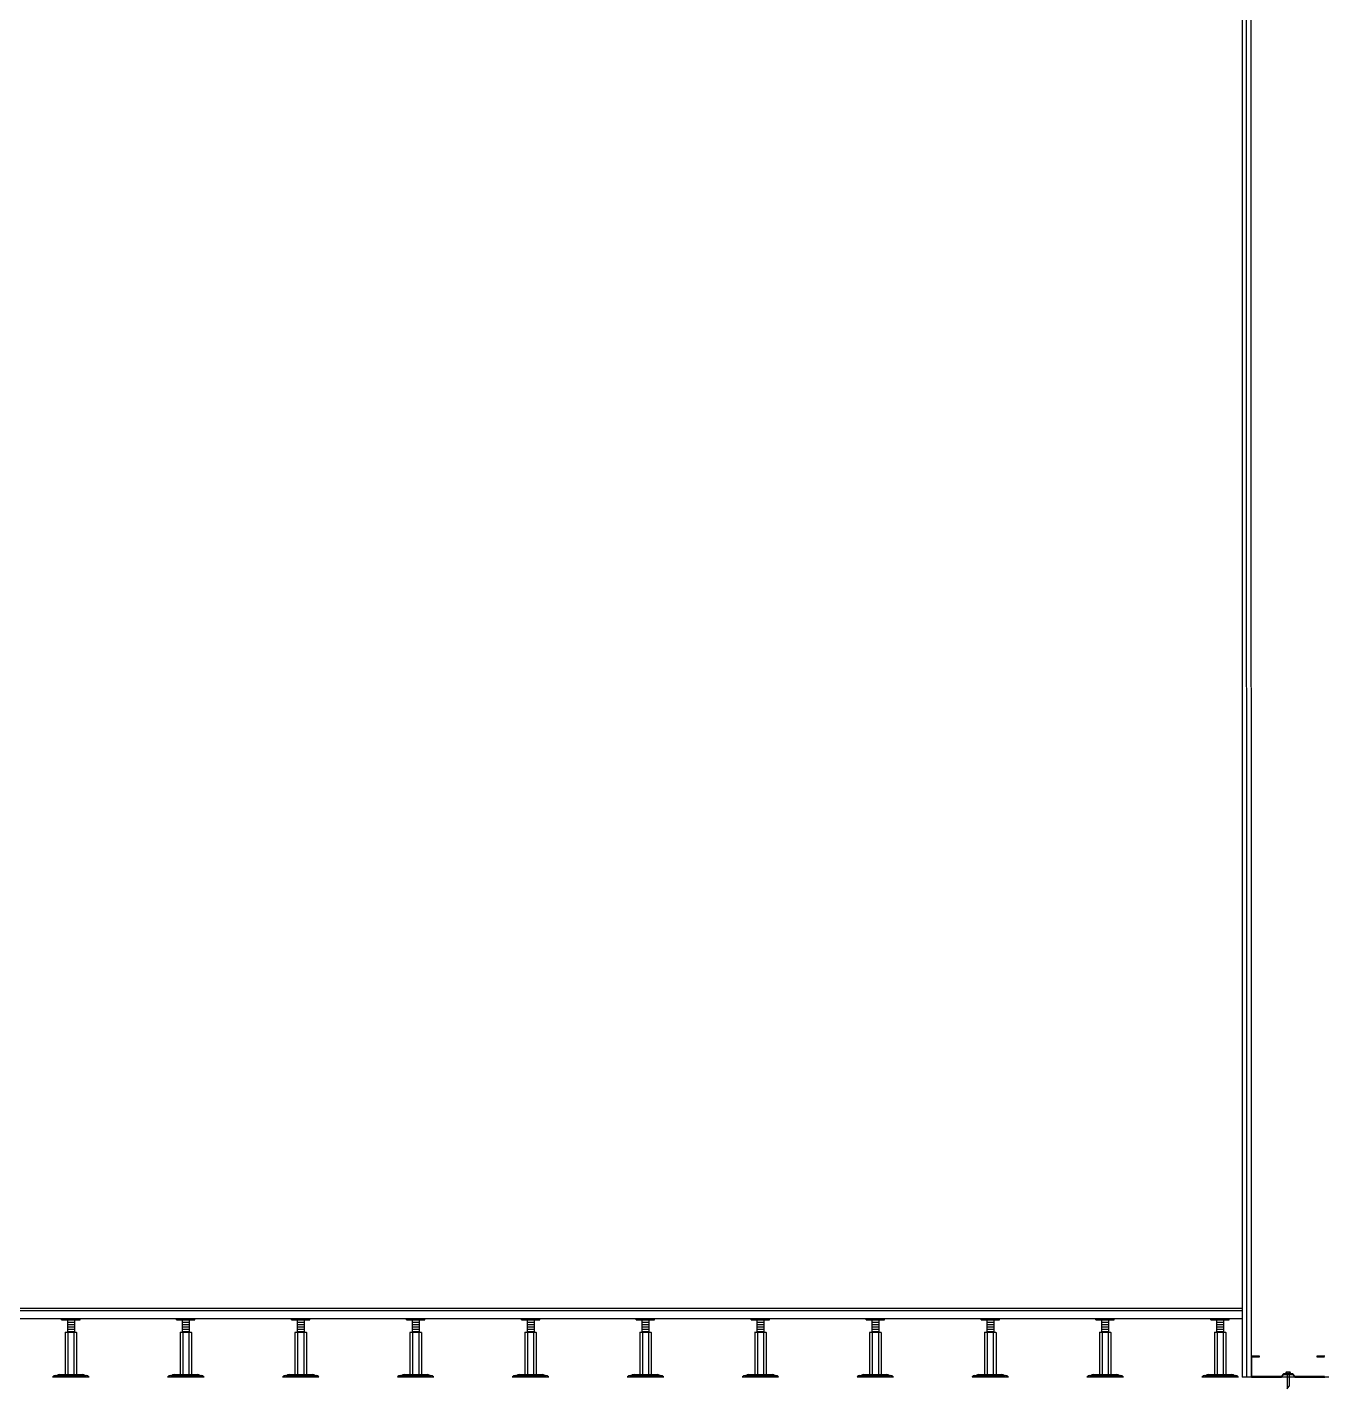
# Model space of a CAD drawing. Header units: millimetres. Extents: x 19868 to 801382, y -4805 to 85279.
# Drawn here: x 78495 to 81311, y 42103 to 45066 of the extents above; entities that cross this region are included whole.
import ezdxf

# ---------------------------------------------------------------- set-up
doc = ezdxf.new("R2010")
doc.units = ezdxf.units.MM
doc.header["$LTSCALE"] = 250
for name, color, linetype in [('8입면선', 8, 'Continuous'), ('A-ELE-4', 4, 'Continuous'), ('A-ELE-8', 8, 'Continuous'), ('A-WALL-D', 7, 'Continuous'), ('GAGAM-DT', 7, 'Continuous'), ('GES', 7, 'Continuous'), ('입면', 7, 'Continuous')]:
    doc.layers.add(name, color=color, linetype=linetype)

# ---------------------------------------------------------------- blocks, each defined once
blk = doc.blocks.new('A$C7fa20b73')
at = {"layer": '8입면선', "color": 8}
blk.add_line((10, 0), (9.4, 5790), dxfattribs=at)
at = {"layer": 'A-WALL-D'}
for p, q in [((-0.6, 5790), (0, 0)), ((20, 0), (19.4, 5790)), ((200, 0), (0, 0))]:
    blk.add_line(p, q, dxfattribs=at)
at = {"layer": 'GAGAM-DT', "color": 8}
for p, q in [((95.2, 5.8), (95.2, 9.3)), ((105.1, 5.8), (95.2, 5.8)), ((103.6, 10.8), (96.7, 10.8)), ((97.6, 5.8), (97.6, 10.8)), ((97.6, 5.8), (97.6, -25.6)), ((102.6, 5.8), (102.6, 10.8)), ((102.6, 5.8), (102.6, -20.1)), ((105.1, 5.8), (105.1, 9.3)), ((97.6, -25.6), (102.6, -20.1))]:
    blk.add_line(p, q, dxfattribs=at)
for centre, start, end in [((96.7, 9.3), 90, 180), ((103.6, 9.3), 0, 90)]:
    blk.add_arc(centre, 1.51, start, end, dxfattribs=at)
at = {"layer": '입면', "color": 6}
for p, q in [((37.8, 45), (20, 45)), ((20, 45), (20, 0)), ((21.2, 1.2), (21.2, 43.8)), ((21.2, 43.8), (37.8, 43.8)), ((37.8, 43.8), (37.8, 45)), ((180, 45), (162.2, 45)), ((162.2, 45), (162.2, 43.8)), ((162.2, 43.8), (178.8, 43.8)), ((20, 0), (85.3, 0)), ((84.8, 1.2), (21.2, 1.2)), ((89.8, 7), (84.8, 1.2)), ((85.3, 0), (90.3, 5.8)), ((110.2, 7), (89.8, 7)), ((90.3, 5.8), (109.7, 5.8)), ((109.7, 5.8), (114.7, 0)), ((115.2, 1.2), (110.2, 7)), ((114.7, 0), (180, 0)), ((178.8, 1.2), (115.2, 1.2))]:
    blk.add_line(p, q, dxfattribs=at)
blk = doc.blocks.new('*U134')
at = {"layer": 'A-ELE-4'}
blk.add_line((-11, 0), (9089, 0), dxfattribs=at)
at = {"layer": 'A-ELE-8'}
for p, q in [((9089, 0), (9089, -23)), ((-11, -5), (9089, -5)), ((-11, -23), (9089, -23))]:
    blk.add_line(p, q, dxfattribs=at)
blk = doc.blocks.new('*U135')
at = {"layer": 'GES', "color": 8}
for p, q in [((45595, 2017, 0), (45595, 2019.5, 0)), ((45595, 2019.5, 0), (45635, 2019.5, 0)), ((45595, 2017, 0), (45635, 2017, 0)), ((45607.4, 2017, 0), (45607.4, 2007.2, 0)), ((45622.6, 2017, 0), (45622.6, 2007.2, 0)), ((45635, 2017, 0), (45635, 2019.5, 0)), ((45845, 2017, 0), (45845, 2019.5, 0)), ((45845, 2019.5, 0), (45885, 2019.5, 0)), ((45845, 2017, 0), (45885, 2017, 0)), ((45857.4, 2017, 0), (45857.4, 2007.2, 0)), ((45872.6, 2017, 0), (45872.6, 2007.2, 0)), ((45885, 2017, 0), (45885, 2019.5, 0)), ((46095, 2017, 0), (46095, 2019.5, 0)), ((46095, 2019.5, 0), (46135, 2019.5, 0)), ((46095, 2017, 0), (46135, 2017, 0)), ((46107.4, 2017, 0), (46107.4, 2007.2, 0)), ((46122.6, 2017, 0), (46122.6, 2007.2, 0)), ((46135, 2017, 0), (46135, 2019.5, 0)), ((46345, 2017, 0), (46345, 2019.5, 0)), ((46345, 2019.5, 0), (46385, 2019.5, 0)), ((46345, 2017, 0), (46385, 2017, 0)), ((46357.4, 2017, 0), (46357.4, 2007.2, 0)), ((46372.6, 2017, 0), (46372.6, 2007.2, 0)), ((46385, 2017, 0), (46385, 2019.5, 0)), ((46595, 2017, 0), (46595, 2019.5, 0)), ((46595, 2019.5, 0), (46635, 2019.5, 0)), ((46595, 2017, 0), (46635, 2017, 0)), ((46607.4, 2017, 0), (46607.4, 2007.2, 0)), ((46622.6, 2017, 0), (46622.6, 2007.2, 0)), ((46635, 2017, 0), (46635, 2019.5, 0)), ((46845, 2017, 0), (46845, 2019.5, 0)), ((46845, 2019.5, 0), (46885, 2019.5, 0)), ((46845, 2017, 0), (46885, 2017, 0)), ((46857.4, 2017, 0), (46857.4, 2007.2, 0)), ((46872.6, 2017, 0), (46872.6, 2007.2, 0)), ((46885, 2017, 0), (46885, 2019.5, 0)), ((47095, 2017, 0), (47095, 2019.5, 0)), ((47095, 2019.5, 0), (47135, 2019.5, 0)), ((47095, 2017, 0), (47135, 2017, 0)), ((47107.4, 2017, 0), (47107.4, 2007.2, 0)), ((47122.6, 2017, 0), (47122.6, 2007.2, 0)), ((47135, 2017, 0), (47135, 2019.5, 0)), ((47345, 2017, 0), (47345, 2019.5, 0)), ((47345, 2019.5, 0), (47385, 2019.5, 0)), ((47345, 2017, 0), (47385, 2017, 0)), ((47357.4, 2017, 0), (47357.4, 2007.2, 0)), ((47372.6, 2017, 0), (47372.6, 2007.2, 0)), ((47385, 2017, 0), (47385, 2019.5, 0)), ((47595, 2017, 0), (47595, 2019.5, 0)), ((47595, 2019.5, 0), (47635, 2019.5, 0)), ((47595, 2017, 0), (47635, 2017, 0)), ((47607.4, 2017, 0), (47607.4, 2007.2, 0)), ((47622.6, 2017, 0), (47622.6, 2007.2, 0)), ((47635, 2017, 0), (47635, 2019.5, 0)), ((47845, 2017, 0), (47845, 2019.5, 0)), ((47845, 2019.5, 0), (47885, 2019.5, 0)), ((47845, 2017, 0), (47885, 2017, 0)), ((47857.4, 2017, 0), (47857.4, 2007.2, 0)), ((47872.6, 2017, 0), (47872.6, 2007.2, 0)), ((47885, 2017, 0), (47885, 2019.5, 0)), ((48095, 2017, 0), (48095, 2019.5, 0)), ((48095, 2019.5, 0), (48135, 2019.5, 0)), ((48095, 2017, 0), (48135, 2017, 0)), ((48107.4, 2017, 0), (48107.4, 2007.2, 0)), ((48122.6, 2017, 0), (48122.6, 2007.2, 0)), ((48135, 2017, 0), (48135, 2019.5, 0)), ((45602.6, 1988.9, 0), (45602.6, 1898, 0)), ((45603.4, 1989.7, 0), (45607.6, 1989.7, 0)), ((45607.4, 2013.6, 0), (45607.4, 1989.7, 0)), ((45607.4, 2011.6, 0), (45622.6, 2011.6, 0)), ((45607.4, 2011.6, 0), (45622.6, 2011.6, 0)), ((45607.4, 2006.6, 0), (45622.6, 2006.6, 0)), ((45607.4, 2006.6, 0), (45622.6, 2006.6, 0)), ((45607.4, 2001.6, 0), (45622.6, 2001.6, 0)), ((45607.4, 2001.6, 0), (45622.6, 2001.6, 0)), ((45607.4, 1996.6, 0), (45622.6, 1996.6, 0)), ((45607.4, 1996.6, 0), (45622.6, 1996.6, 0)), ((45607.4, 1991.6, 0), (45622.6, 1991.6, 0)), ((45607.4, 1991.6, 0), (45622.6, 1991.6, 0)), ((45607.6, 1989.7, 0), (45622.6, 1989.7, 0)), ((45608.4, 1988.9, 0), (45608.4, 1898, 0)), ((45609.2, 1989.7, 0), (45620.9, 1989.7, 0)), ((45621.7, 1988.9, 0), (45621.7, 1898, 0)), ((45622.6, 2013.6, 0), (45622.6, 1989.7, 0)), ((45622.6, 1989.7, 0), (45626.7, 1989.7, 0)), ((45627.6, 1988.9, 0), (45627.6, 1898, 0)), ((45852.6, 1988.9, 0), (45852.6, 1898, 0)), ((45853.4, 1989.7, 0), (45857.6, 1989.7, 0)), ((45857.4, 2013.6, 0), (45857.4, 1989.7, 0)), ((45857.4, 2011.6, 0), (45872.6, 2011.6, 0)), ((45857.4, 2011.6, 0), (45872.6, 2011.6, 0)), ((45857.4, 2006.6, 0), (45872.6, 2006.6, 0)), ((45857.4, 2006.6, 0), (45872.6, 2006.6, 0)), ((45857.4, 2001.6, 0), (45872.6, 2001.6, 0)), ((45857.4, 2001.6, 0), (45872.6, 2001.6, 0)), ((45857.4, 1996.6, 0), (45872.6, 1996.6, 0)), ((45857.4, 1996.6, 0), (45872.6, 1996.6, 0)), ((45857.4, 1991.6, 0), (45872.6, 1991.6, 0)), ((45857.4, 1991.6, 0), (45872.6, 1991.6, 0)), ((45857.6, 1989.7, 0), (45872.6, 1989.7, 0)), ((45858.4, 1988.9, 0), (45858.4, 1898, 0)), ((45859.2, 1989.7, 0), (45870.9, 1989.7, 0)), ((45871.7, 1988.9, 0), (45871.7, 1898, 0)), ((45872.6, 2013.6, 0), (45872.6, 1989.7, 0)), ((45872.6, 1989.7, 0), (45876.7, 1989.7, 0)), ((45877.6, 1988.9, 0), (45877.6, 1898, 0)), ((46102.6, 1988.9, 0), (46102.6, 1898, 0)), ((46103.4, 1989.7, 0), (46107.6, 1989.7, 0)), ((46107.4, 2013.6, 0), (46107.4, 1989.7, 0)), ((46107.4, 2011.6, 0), (46122.6, 2011.6, 0)), ((46107.4, 2011.6, 0), (46122.6, 2011.6, 0)), ((46107.4, 2006.6, 0), (46122.6, 2006.6, 0)), ((46107.4, 2006.6, 0), (46122.6, 2006.6, 0)), ((46107.4, 2001.6, 0), (46122.6, 2001.6, 0)), ((46107.4, 2001.6, 0), (46122.6, 2001.6, 0)), ((46107.4, 1996.6, 0), (46122.6, 1996.6, 0)), ((46107.4, 1996.6, 0), (46122.6, 1996.6, 0)), ((46107.4, 1991.6, 0), (46122.6, 1991.6, 0)), ((46107.4, 1991.6, 0), (46122.6, 1991.6, 0)), ((46107.6, 1989.7, 0), (46122.6, 1989.7, 0)), ((46108.4, 1988.9, 0), (46108.4, 1898, 0)), ((46109.2, 1989.7, 0), (46120.9, 1989.7, 0)), ((46121.7, 1988.9, 0), (46121.7, 1898, 0)), ((46122.6, 2013.6, 0), (46122.6, 1989.7, 0)), ((46122.6, 1989.7, 0), (46126.7, 1989.7, 0)), ((46127.6, 1988.9, 0), (46127.6, 1898, 0)), ((46352.6, 1988.9, 0), (46352.6, 1898, 0)), ((46353.4, 1989.7, 0), (46357.6, 1989.7, 0)), ((46357.4, 2013.6, 0), (46357.4, 1989.7, 0)), ((46357.4, 2011.6, 0), (46372.6, 2011.6, 0)), ((46357.4, 2011.6, 0), (46372.6, 2011.6, 0)), ((46357.4, 2006.6, 0), (46372.6, 2006.6, 0)), ((46357.4, 2006.6, 0), (46372.6, 2006.6, 0)), ((46357.4, 2001.6, 0), (46372.6, 2001.6, 0)), ((46357.4, 2001.6, 0), (46372.6, 2001.6, 0)), ((46357.4, 1996.6, 0), (46372.6, 1996.6, 0)), ((46357.4, 1996.6, 0), (46372.6, 1996.6, 0)), ((46357.4, 1991.6, 0), (46372.6, 1991.6, 0)), ((46357.4, 1991.6, 0), (46372.6, 1991.6, 0)), ((46357.6, 1989.7, 0), (46372.6, 1989.7, 0)), ((46358.4, 1988.9, 0), (46358.4, 1898, 0)), ((46359.2, 1989.7, 0), (46370.9, 1989.7, 0)), ((46371.7, 1988.9, 0), (46371.7, 1898, 0)), ((46372.6, 2013.6, 0), (46372.6, 1989.7, 0)), ((46372.6, 1989.7, 0), (46376.7, 1989.7, 0)), ((46377.6, 1988.9, 0), (46377.6, 1898, 0)), ((46602.6, 1988.9, 0), (46602.6, 1898, 0)), ((46603.4, 1989.7, 0), (46607.6, 1989.7, 0)), ((46607.4, 2013.6, 0), (46607.4, 1989.7, 0)), ((46607.4, 2011.6, 0), (46622.6, 2011.6, 0)), ((46607.4, 2011.6, 0), (46622.6, 2011.6, 0)), ((46607.4, 2006.6, 0), (46622.6, 2006.6, 0)), ((46607.4, 2006.6, 0), (46622.6, 2006.6, 0)), ((46607.4, 2001.6, 0), (46622.6, 2001.6, 0)), ((46607.4, 2001.6, 0), (46622.6, 2001.6, 0)), ((46607.4, 1996.6, 0), (46622.6, 1996.6, 0)), ((46607.4, 1996.6, 0), (46622.6, 1996.6, 0)), ((46607.4, 1991.6, 0), (46622.6, 1991.6, 0)), ((46607.4, 1991.6, 0), (46622.6, 1991.6, 0)), ((46607.6, 1989.7, 0), (46622.6, 1989.7, 0)), ((46608.4, 1988.9, 0), (46608.4, 1898, 0)), ((46609.2, 1989.7, 0), (46620.9, 1989.7, 0)), ((46621.7, 1988.9, 0), (46621.7, 1898, 0)), ((46622.6, 2013.6, 0), (46622.6, 1989.7, 0)), ((46622.6, 1989.7, 0), (46626.7, 1989.7, 0)), ((46627.6, 1988.9, 0), (46627.6, 1898, 0)), ((46852.6, 1988.9, 0), (46852.6, 1898, 0)), ((46853.4, 1989.7, 0), (46857.6, 1989.7, 0)), ((46857.4, 2013.6, 0), (46857.4, 1989.7, 0)), ((46857.4, 2011.6, 0), (46872.6, 2011.6, 0)), ((46857.4, 2011.6, 0), (46872.6, 2011.6, 0)), ((46857.4, 2006.6, 0), (46872.6, 2006.6, 0)), ((46857.4, 2006.6, 0), (46872.6, 2006.6, 0)), ((46857.4, 2001.6, 0), (46872.6, 2001.6, 0)), ((46857.4, 2001.6, 0), (46872.6, 2001.6, 0)), ((46857.4, 1996.6, 0), (46872.6, 1996.6, 0)), ((46857.4, 1996.6, 0), (46872.6, 1996.6, 0)), ((46857.4, 1991.6, 0), (46872.6, 1991.6, 0)), ((46857.4, 1991.6, 0), (46872.6, 1991.6, 0)), ((46857.6, 1989.7, 0), (46872.6, 1989.7, 0)), ((46858.4, 1988.9, 0), (46858.4, 1898, 0)), ((46859.2, 1989.7, 0), (46870.9, 1989.7, 0)), ((46871.7, 1988.9, 0), (46871.7, 1898, 0)), ((46872.6, 2013.6, 0), (46872.6, 1989.7, 0)), ((46872.6, 1989.7, 0), (46876.7, 1989.7, 0)), ((46877.6, 1988.9, 0), (46877.6, 1898, 0)), ((47102.6, 1988.9, 0), (47102.6, 1898, 0)), ((47103.4, 1989.7, 0), (47107.6, 1989.7, 0)), ((47107.4, 2013.6, 0), (47107.4, 1989.7, 0)), ((47107.4, 2011.6, 0), (47122.6, 2011.6, 0)), ((47107.4, 2011.6, 0), (47122.6, 2011.6, 0)), ((47107.4, 2006.6, 0), (47122.6, 2006.6, 0)), ((47107.4, 2006.6, 0), (47122.6, 2006.6, 0)), ((47107.4, 2001.6, 0), (47122.6, 2001.6, 0)), ((47107.4, 2001.6, 0), (47122.6, 2001.6, 0)), ((47107.4, 1996.6, 0), (47122.6, 1996.6, 0)), ((47107.4, 1996.6, 0), (47122.6, 1996.6, 0)), ((47107.4, 1991.6, 0), (47122.6, 1991.6, 0)), ((47107.4, 1991.6, 0), (47122.6, 1991.6, 0)), ((47107.6, 1989.7, 0), (47122.6, 1989.7, 0)), ((47108.4, 1988.9, 0), (47108.4, 1898, 0)), ((47109.2, 1989.7, 0), (47120.9, 1989.7, 0)), ((47121.7, 1988.9, 0), (47121.7, 1898, 0)), ((47122.6, 2013.6, 0), (47122.6, 1989.7, 0)), ((47122.6, 1989.7, 0), (47126.7, 1989.7, 0)), ((47127.6, 1988.9, 0), (47127.6, 1898, 0)), ((47352.6, 1988.9, 0), (47352.6, 1898, 0)), ((47353.4, 1989.7, 0), (47357.6, 1989.7, 0)), ((47357.4, 2013.6, 0), (47357.4, 1989.7, 0)), ((47357.4, 2011.6, 0), (47372.6, 2011.6, 0)), ((47357.4, 2011.6, 0), (47372.6, 2011.6, 0)), ((47357.4, 2006.6, 0), (47372.6, 2006.6, 0)), ((47357.4, 2006.6, 0), (47372.6, 2006.6, 0)), ((47357.4, 2001.6, 0), (47372.6, 2001.6, 0)), ((47357.4, 2001.6, 0), (47372.6, 2001.6, 0)), ((47357.4, 1996.6, 0), (47372.6, 1996.6, 0)), ((47357.4, 1996.6, 0), (47372.6, 1996.6, 0)), ((47357.4, 1991.6, 0), (47372.6, 1991.6, 0)), ((47357.4, 1991.6, 0), (47372.6, 1991.6, 0)), ((47357.6, 1989.7, 0), (47372.6, 1989.7, 0)), ((47358.4, 1988.9, 0), (47358.4, 1898, 0)), ((47359.2, 1989.7, 0), (47370.9, 1989.7, 0)), ((47371.7, 1988.9, 0), (47371.7, 1898, 0)), ((47372.6, 2013.6, 0), (47372.6, 1989.7, 0)), ((47372.6, 1989.7, 0), (47376.7, 1989.7, 0)), ((47377.6, 1988.9, 0), (47377.6, 1898, 0)), ((47602.6, 1988.9, 0), (47602.6, 1898, 0)), ((47603.4, 1989.7, 0), (47607.6, 1989.7, 0)), ((47607.4, 2013.6, 0), (47607.4, 1989.7, 0)), ((47607.4, 2011.6, 0), (47622.6, 2011.6, 0)), ((47607.4, 2011.6, 0), (47622.6, 2011.6, 0)), ((47607.4, 2006.6, 0), (47622.6, 2006.6, 0)), ((47607.4, 2006.6, 0), (47622.6, 2006.6, 0)), ((47607.4, 2001.6, 0), (47622.6, 2001.6, 0)), ((47607.4, 2001.6, 0), (47622.6, 2001.6, 0)), ((47607.4, 1996.6, 0), (47622.6, 1996.6, 0)), ((47607.4, 1996.6, 0), (47622.6, 1996.6, 0)), ((47607.4, 1991.6, 0), (47622.6, 1991.6, 0)), ((47607.4, 1991.6, 0), (47622.6, 1991.6, 0)), ((47607.6, 1989.7, 0), (47622.6, 1989.7, 0)), ((47608.4, 1988.9, 0), (47608.4, 1898, 0)), ((47609.2, 1989.7, 0), (47620.9, 1989.7, 0)), ((47621.7, 1988.9, 0), (47621.7, 1898, 0)), ((47622.6, 2013.6, 0), (47622.6, 1989.7, 0)), ((47622.6, 1989.7, 0), (47626.7, 1989.7, 0)), ((47627.6, 1988.9, 0), (47627.6, 1898, 0)), ((47852.6, 1988.9, 0), (47852.6, 1898, 0)), ((47853.4, 1989.7, 0), (47857.6, 1989.7, 0)), ((47857.4, 2013.6, 0), (47857.4, 1989.7, 0)), ((47857.4, 2011.6, 0), (47872.6, 2011.6, 0)), ((47857.4, 2011.6, 0), (47872.6, 2011.6, 0)), ((47857.4, 2006.6, 0), (47872.6, 2006.6, 0)), ((47857.4, 2006.6, 0), (47872.6, 2006.6, 0)), ((47857.4, 2001.6, 0), (47872.6, 2001.6, 0)), ((47857.4, 2001.6, 0), (47872.6, 2001.6, 0)), ((47857.4, 1996.6, 0), (47872.6, 1996.6, 0)), ((47857.4, 1996.6, 0), (47872.6, 1996.6, 0)), ((47857.4, 1991.6, 0), (47872.6, 1991.6, 0)), ((47857.4, 1991.6, 0), (47872.6, 1991.6, 0)), ((47857.6, 1989.7, 0), (47872.6, 1989.7, 0)), ((47858.4, 1988.9, 0), (47858.4, 1898, 0)), ((47859.2, 1989.7, 0), (47870.9, 1989.7, 0)), ((47871.7, 1988.9, 0), (47871.7, 1898, 0)), ((47872.6, 2013.6, 0), (47872.6, 1989.7, 0)), ((47872.6, 1989.7, 0), (47876.7, 1989.7, 0)), ((47877.6, 1988.9, 0), (47877.6, 1898, 0)), ((48102.6, 1988.9, 0), (48102.6, 1898, 0)), ((48103.4, 1989.7, 0), (48107.6, 1989.7, 0)), ((48107.4, 2013.6, 0), (48107.4, 1989.7, 0)), ((48107.4, 2011.6, 0), (48122.6, 2011.6, 0)), ((48107.4, 2011.6, 0), (48122.6, 2011.6, 0)), ((48107.4, 2006.6, 0), (48122.6, 2006.6, 0)), ((48107.4, 2006.6, 0), (48122.6, 2006.6, 0)), ((48107.4, 2001.6, 0), (48122.6, 2001.6, 0)), ((48107.4, 2001.6, 0), (48122.6, 2001.6, 0)), ((48107.4, 1996.6, 0), (48122.6, 1996.6, 0)), ((48107.4, 1996.6, 0), (48122.6, 1996.6, 0)), ((48107.4, 1991.6, 0), (48122.6, 1991.6, 0)), ((48107.4, 1991.6, 0), (48122.6, 1991.6, 0)), ((48107.6, 1989.7, 0), (48122.6, 1989.7, 0)), ((48108.4, 1988.9, 0), (48108.4, 1898, 0)), ((48109.2, 1989.7, 0), (48120.9, 1989.7, 0)), ((48121.7, 1988.9, 0), (48121.7, 1898, 0)), ((48122.6, 2013.6, 0), (48122.6, 1989.7, 0)), ((48122.6, 1989.7, 0), (48126.7, 1989.7, 0)), ((48127.6, 1988.9, 0), (48127.6, 1898, 0)), ((45590.2, 1897.7), (45640.3, 1897.7)), ((45603.4, 1897.2, 0), (45607.6, 1897.2, 0)), ((45606.7, 1897.2, 0), (45606.7, 1897.7)), ((45607.6, 1897.2, 0), (45622.6, 1897.2, 0)), ((45622.6, 1897.2, 0), (45626.7, 1897.2, 0)), ((45623.4, 1897.2, 0), (45623.4, 1897.7)), ((45840.2, 1897.7), (45890.3, 1897.7)), ((45853.4, 1897.2, 0), (45857.6, 1897.2, 0)), ((45856.7, 1897.2, 0), (45856.7, 1897.7)), ((45857.6, 1897.2, 0), (45872.6, 1897.2, 0)), ((45872.6, 1897.2, 0), (45876.7, 1897.2, 0)), ((45873.4, 1897.2, 0), (45873.4, 1897.7)), ((46090.2, 1897.7), (46140.3, 1897.7)), ((46103.4, 1897.2, 0), (46107.6, 1897.2, 0)), ((46106.7, 1897.2, 0), (46106.7, 1897.7)), ((46107.6, 1897.2, 0), (46122.6, 1897.2, 0)), ((46122.6, 1897.2, 0), (46126.7, 1897.2, 0)), ((46123.4, 1897.2, 0), (46123.4, 1897.7)), ((46340.2, 1897.7), (46390.3, 1897.7)), ((46353.4, 1897.2, 0), (46357.6, 1897.2, 0)), ((46356.7, 1897.2, 0), (46356.7, 1897.7)), ((46357.6, 1897.2, 0), (46372.6, 1897.2, 0)), ((46372.6, 1897.2, 0), (46376.7, 1897.2, 0)), ((46373.4, 1897.2, 0), (46373.4, 1897.7)), ((46590.2, 1897.7), (46640.3, 1897.7)), ((46603.4, 1897.2, 0), (46607.6, 1897.2, 0)), ((46606.7, 1897.2, 0), (46606.7, 1897.7)), ((46607.6, 1897.2, 0), (46622.6, 1897.2, 0)), ((46622.6, 1897.2, 0), (46626.7, 1897.2, 0)), ((46623.4, 1897.2, 0), (46623.4, 1897.7)), ((46840.2, 1897.7), (46890.3, 1897.7)), ((46853.4, 1897.2, 0), (46857.6, 1897.2, 0)), ((46856.7, 1897.2, 0), (46856.7, 1897.7)), ((46857.6, 1897.2, 0), (46872.6, 1897.2, 0)), ((46872.6, 1897.2, 0), (46876.7, 1897.2, 0)), ((46873.4, 1897.2, 0), (46873.4, 1897.7)), ((47090.2, 1897.7), (47140.3, 1897.7)), ((47103.4, 1897.2, 0), (47107.6, 1897.2, 0)), ((47106.7, 1897.2, 0), (47106.7, 1897.7)), ((47107.6, 1897.2, 0), (47122.6, 1897.2, 0)), ((47122.6, 1897.2, 0), (47126.7, 1897.2, 0)), ((47123.4, 1897.2, 0), (47123.4, 1897.7)), ((47340.2, 1897.7), (47390.3, 1897.7)), ((47353.4, 1897.2, 0), (47357.6, 1897.2, 0)), ((47356.7, 1897.2, 0), (47356.7, 1897.7)), ((47357.6, 1897.2, 0), (47372.6, 1897.2, 0)), ((47372.6, 1897.2, 0), (47376.7, 1897.2, 0)), ((47373.4, 1897.2, 0), (47373.4, 1897.7)), ((47590.2, 1897.7), (47640.3, 1897.7)), ((47603.4, 1897.2, 0), (47607.6, 1897.2, 0)), ((47606.7, 1897.2, 0), (47606.7, 1897.7)), ((47607.6, 1897.2, 0), (47622.6, 1897.2, 0)), ((47622.6, 1897.2, 0), (47626.7, 1897.2, 0)), ((47623.4, 1897.2, 0), (47623.4, 1897.7)), ((47840.2, 1897.7), (47890.3, 1897.7)), ((47853.4, 1897.2, 0), (47857.6, 1897.2, 0)), ((47856.7, 1897.2, 0), (47856.7, 1897.7)), ((47857.6, 1897.2, 0), (47872.6, 1897.2, 0)), ((47872.6, 1897.2, 0), (47876.7, 1897.2, 0)), ((47873.4, 1897.2, 0), (47873.4, 1897.7)), ((48090.2, 1897.7), (48140.3, 1897.7)), ((48103.4, 1897.2, 0), (48107.6, 1897.2, 0)), ((48106.7, 1897.2, 0), (48106.7, 1897.7)), ((48107.6, 1897.2, 0), (48122.6, 1897.2, 0)), ((48122.6, 1897.2, 0), (48126.7, 1897.2, 0)), ((48123.4, 1897.2, 0), (48123.4, 1897.7)), ((45575.4, 1892.5), (45654.8, 1892.5, 0)), ((45581.7, 1895.4), (45648.4, 1895.4)), ((45825.4, 1892.5), (45904.8, 1892.5, 0)), ((45831.7, 1895.4), (45898.4, 1895.4)), ((46075.4, 1892.5), (46154.8, 1892.5, 0)), ((46081.7, 1895.4), (46148.4, 1895.4)), ((46325.4, 1892.5), (46404.8, 1892.5, 0)), ((46331.7, 1895.4), (46398.4, 1895.4)), ((46575.4, 1892.5), (46654.8, 1892.5, 0)), ((46581.7, 1895.4), (46648.4, 1895.4)), ((46825.4, 1892.5), (46904.8, 1892.5, 0)), ((46831.7, 1895.4), (46898.4, 1895.4)), ((47075.4, 1892.5), (47154.8, 1892.5, 0)), ((47081.7, 1895.4), (47148.4, 1895.4)), ((47325.4, 1892.5), (47404.8, 1892.5, 0)), ((47331.7, 1895.4), (47398.4, 1895.4)), ((47575.4, 1892.5), (47654.8, 1892.5, 0)), ((47581.7, 1895.4), (47648.4, 1895.4)), ((47825.4, 1892.5), (47904.8, 1892.5, 0)), ((47831.7, 1895.4), (47898.4, 1895.4)), ((48075.4, 1892.5), (48154.8, 1892.5, 0)), ((48081.7, 1895.4), (48148.4, 1895.4))]:
    blk.add_line(p, q, dxfattribs=at)
for centre, radius, start, end in [((45603.4, 1988.9, 0), 0.833, 90, 180), ((45607.6, 1988.9, 0), 0.833, 0, 90), ((45609.2, 1988.9, 0), 0.833, 90, 180), ((45620.9, 1988.9, 0), 0.833, 0, 90), ((45622.6, 1988.9, 0), 0.833, 90, 180), ((45626.7, 1988.9, 0), 0.833, 0, 90), ((45853.4, 1988.9, 0), 0.833, 90, 180), ((45857.6, 1988.9, 0), 0.833, 0, 90), ((45859.2, 1988.9, 0), 0.833, 90, 180), ((45870.9, 1988.9, 0), 0.833, 0, 90), ((45872.6, 1988.9, 0), 0.833, 90, 180), ((45876.7, 1988.9, 0), 0.833, 0, 90), ((46103.4, 1988.9, 0), 0.833, 90, 180), ((46107.6, 1988.9, 0), 0.833, 0, 90), ((46109.2, 1988.9, 0), 0.833, 90, 180), ((46120.9, 1988.9, 0), 0.833, 0, 90), ((46122.6, 1988.9, 0), 0.833, 90, 180), ((46126.7, 1988.9, 0), 0.833, 0, 90), ((46353.4, 1988.9, 0), 0.833, 90, 180), ((46357.6, 1988.9, 0), 0.833, 0, 90), ((46359.2, 1988.9, 0), 0.833, 90, 180), ((46370.9, 1988.9, 0), 0.833, 0, 90), ((46372.6, 1988.9, 0), 0.833, 90, 180), ((46376.7, 1988.9, 0), 0.833, 0, 90), ((46603.4, 1988.9, 0), 0.833, 90, 180), ((46607.6, 1988.9, 0), 0.833, 0, 90), ((46609.2, 1988.9, 0), 0.833, 90, 180), ((46620.9, 1988.9, 0), 0.833, 0, 90), ((46622.6, 1988.9, 0), 0.833, 90, 180), ((46626.7, 1988.9, 0), 0.833, 0, 90), ((46853.4, 1988.9, 0), 0.833, 90, 180), ((46857.6, 1988.9, 0), 0.833, 0, 90), ((46859.2, 1988.9, 0), 0.833, 90, 180), ((46870.9, 1988.9, 0), 0.833, 0, 90), ((46872.6, 1988.9, 0), 0.833, 90, 180), ((46876.7, 1988.9, 0), 0.833, 0, 90), ((47103.4, 1988.9, 0), 0.833, 90, 180), ((47107.6, 1988.9, 0), 0.833, 0, 90), ((47109.2, 1988.9, 0), 0.833, 90, 180), ((47120.9, 1988.9, 0), 0.833, 0, 90), ((47122.6, 1988.9, 0), 0.833, 90, 180), ((47126.7, 1988.9, 0), 0.833, 0, 90), ((47353.4, 1988.9, 0), 0.833, 90, 180), ((47357.6, 1988.9, 0), 0.833, 0, 90), ((47359.2, 1988.9, 0), 0.833, 90, 180), ((47370.9, 1988.9, 0), 0.833, 0, 90), ((47372.6, 1988.9, 0), 0.833, 90, 180), ((47376.7, 1988.9, 0), 0.833, 0, 90), ((47603.4, 1988.9, 0), 0.833, 90, 180), ((47607.6, 1988.9, 0), 0.833, 0, 90), ((47609.2, 1988.9, 0), 0.833, 90, 180), ((47620.9, 1988.9, 0), 0.833, 0, 90), ((47622.6, 1988.9, 0), 0.833, 90, 180), ((47626.7, 1988.9, 0), 0.833, 0, 90), ((47853.4, 1988.9, 0), 0.833, 90, 180), ((47857.6, 1988.9, 0), 0.833, 0, 90), ((47859.2, 1988.9, 0), 0.833, 90, 180), ((47870.9, 1988.9, 0), 0.833, 0, 90), ((47872.6, 1988.9, 0), 0.833, 90, 180), ((47876.7, 1988.9, 0), 0.833, 0, 90), ((48103.4, 1988.9, 0), 0.833, 90, 180), ((48107.6, 1988.9, 0), 0.833, 0, 90), ((48109.2, 1988.9, 0), 0.833, 90, 180), ((48120.9, 1988.9, 0), 0.833, 0, 90), ((48122.6, 1988.9, 0), 0.833, 90, 180), ((48126.7, 1988.9, 0), 0.833, 0, 90), ((45590.2, 1889.3), 8.33, 90, 132.9054), ((45603.4, 1898, 0), 0.833, 180, 270), ((45607.6, 1898, 0), 0.833, 270, 0), ((45609.2, 1898, 0), 0.833, 180, 270), ((45622.6, 1898, 0), 0.833, 180, 270), ((45626.7, 1898, 0), 0.833, 270, 0), ((45640.3, 1889.3), 8.33, 47.0946, 90), ((45840.2, 1889.3), 8.33, 90, 132.9054), ((45853.4, 1898, 0), 0.833, 180, 270), ((45857.6, 1898, 0), 0.833, 270, 0), ((45859.2, 1898, 0), 0.833, 180, 270), ((45872.6, 1898, 0), 0.833, 180, 270), ((45876.7, 1898, 0), 0.833, 270, 0), ((45890.3, 1889.3), 8.33, 47.0946, 90), ((46090.2, 1889.3), 8.33, 90, 132.9054), ((46103.4, 1898, 0), 0.833, 180, 270), ((46107.6, 1898, 0), 0.833, 270, 0), ((46109.2, 1898, 0), 0.833, 180, 270), ((46122.6, 1898, 0), 0.833, 180, 270), ((46126.7, 1898, 0), 0.833, 270, 0), ((46140.3, 1889.3), 8.33, 47.0946, 90), ((46340.2, 1889.3), 8.33, 90, 132.9054), ((46353.4, 1898, 0), 0.833, 180, 270), ((46357.6, 1898, 0), 0.833, 270, 0), ((46359.2, 1898, 0), 0.833, 180, 270), ((46372.6, 1898, 0), 0.833, 180, 270), ((46376.7, 1898, 0), 0.833, 270, 0), ((46390.3, 1889.3), 8.33, 47.0946, 90), ((46590.2, 1889.3), 8.33, 90, 132.9054), ((46603.4, 1898, 0), 0.833, 180, 270), ((46607.6, 1898, 0), 0.833, 270, 0), ((46609.2, 1898, 0), 0.833, 180, 270), ((46622.6, 1898, 0), 0.833, 180, 270), ((46626.7, 1898, 0), 0.833, 270, 0), ((46640.3, 1889.3), 8.33, 47.0946, 90), ((46840.2, 1889.3), 8.33, 90, 132.9054), ((46853.4, 1898, 0), 0.833, 180, 270), ((46857.6, 1898, 0), 0.833, 270, 0), ((46859.2, 1898, 0), 0.833, 180, 270), ((46872.6, 1898, 0), 0.833, 180, 270), ((46876.7, 1898, 0), 0.833, 270, 0), ((46890.3, 1889.3), 8.33, 47.0946, 90), ((47090.2, 1889.3), 8.33, 90, 132.9054), ((47103.4, 1898, 0), 0.833, 180, 270), ((47107.6, 1898, 0), 0.833, 270, 0), ((47109.2, 1898, 0), 0.833, 180, 270), ((47122.6, 1898, 0), 0.833, 180, 270), ((47126.7, 1898, 0), 0.833, 270, 0), ((47140.3, 1889.3), 8.33, 47.0946, 90), ((47340.2, 1889.3), 8.33, 90, 132.9054), ((47353.4, 1898, 0), 0.833, 180, 270), ((47357.6, 1898, 0), 0.833, 270, 0), ((47359.2, 1898, 0), 0.833, 180, 270), ((47372.6, 1898, 0), 0.833, 180, 270), ((47376.7, 1898, 0), 0.833, 270, 0), ((47390.3, 1889.3), 8.33, 47.0946, 90), ((47590.2, 1889.3), 8.33, 90, 132.9054), ((47603.4, 1898, 0), 0.833, 180, 270), ((47607.6, 1898, 0), 0.833, 270, 0), ((47609.2, 1898, 0), 0.833, 180, 270), ((47622.6, 1898, 0), 0.833, 180, 270), ((47626.7, 1898, 0), 0.833, 270, 0), ((47640.3, 1889.3), 8.33, 47.0946, 90), ((47840.2, 1889.3), 8.33, 90, 132.9054), ((47853.4, 1898, 0), 0.833, 180, 270), ((47857.6, 1898, 0), 0.833, 270, 0), ((47859.2, 1898, 0), 0.833, 180, 270), ((47872.6, 1898, 0), 0.833, 180, 270), ((47876.7, 1898, 0), 0.833, 270, 0), ((47890.3, 1889.3), 8.33, 47.0946, 90), ((48090.2, 1889.3), 8.33, 90, 132.9054), ((48103.4, 1898, 0), 0.833, 180, 270), ((48107.6, 1898, 0), 0.833, 270, 0), ((48109.2, 1898, 0), 0.833, 180, 270), ((48122.6, 1898, 0), 0.833, 180, 270), ((48126.7, 1898, 0), 0.833, 270, 0), ((48140.3, 1889.3), 8.33, 47.0946, 90), ((45581.7, 1887.1), 8.33, 90, 139.756), ((45648.4, 1887.1), 8.33, 40.244, 90), ((45831.7, 1887.1), 8.33, 90, 139.756), ((45898.4, 1887.1), 8.33, 40.244, 90), ((46081.7, 1887.1), 8.33, 90, 139.756), ((46148.4, 1887.1), 8.33, 40.244, 90), ((46331.7, 1887.1), 8.33, 90, 139.756), ((46398.4, 1887.1), 8.33, 40.244, 90), ((46581.7, 1887.1), 8.33, 90, 139.756), ((46648.4, 1887.1), 8.33, 40.244, 90), ((46831.7, 1887.1), 8.33, 90, 139.756), ((46898.4, 1887.1), 8.33, 40.244, 90), ((47081.7, 1887.1), 8.33, 90, 139.756), ((47148.4, 1887.1), 8.33, 40.244, 90), ((47331.7, 1887.1), 8.33, 90, 139.756), ((47398.4, 1887.1), 8.33, 40.244, 90), ((47581.7, 1887.1), 8.33, 90, 139.756), ((47648.4, 1887.1), 8.33, 40.244, 90), ((47831.7, 1887.1), 8.33, 90, 139.756), ((47898.4, 1887.1), 8.33, 40.244, 90), ((48081.7, 1887.1), 8.33, 90, 139.756), ((48148.4, 1887.1), 8.33, 40.244, 90)]:
    blk.add_arc(centre, radius, start, end, dxfattribs=at)

msp = doc.modelspace()

# ---------------------------------------------------------------- block references
at = {"layer": 'A-WALL-D'}
msp.add_blockref('A$C7fa20b73', (81138.2, 42128.9), dxfattribs=at)
at = {"layer": 'GES'}
msp.add_blockref('*U134', (72049.2, 42278.9), dxfattribs=at)
at = {"layer": 'GES', "color": 2, "linetype": 'Continuous'}
msp.add_blockref('*U135', (32975.1, 40236.5), dxfattribs=at)

doc.saveas('drawing.dxf')
